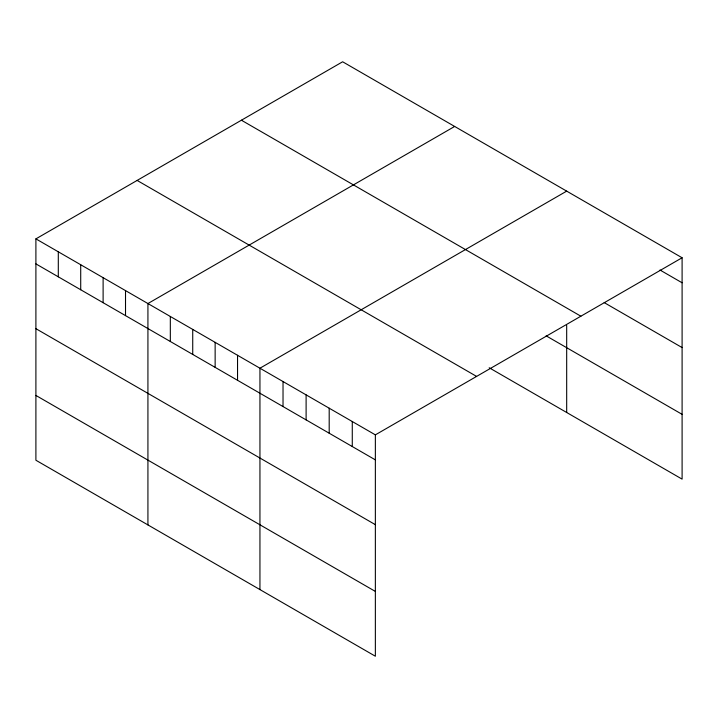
<?xml version="1.0" encoding="UTF-8"?>
<svg xmlns="http://www.w3.org/2000/svg" width="718" height="718" viewBox="0 0 718 718"><rect width="100%" height="100%" fill="white"/><g stroke="black" fill="none" stroke-linecap="round" stroke-linejoin="round"><path stroke-width="1.08" d="M35.9 238.87L375.361 434.857L375.361 656.225L35.9 460.238L35.9 238.87L342.639 61.775L682.1 257.762L682.1 479.13L489.2 367.76M454.656 126.449L147.926 303.543L147.926 524.912M566.681 191.132L259.943 368.217L259.943 589.586M375.361 434.857L682.1 257.762M659.977 270.013L682.1 282.784M604.197 302.601L682.1 347.575M241.41 120.211L580.88 316.207M546.147 335.844L682.1 414.34M137.12 180.424L476.59 376.411M35.9 263.883L375.361 459.87M35.9 328.682L375.361 524.67M35.9 395.438L375.361 591.426M566.681 325.451L566.681 412.5M352.278 421.529L352.278 446.551M329.194 408.201L329.194 433.223M306.11 394.873L306.11 419.895M283.027 381.545L283.027 406.567M237.541 355.284L237.541 380.307M215.14 342.351L215.14 367.365M192.729 329.409L192.729 354.432M170.328 316.476L170.328 341.499M125.515 290.611L125.515 315.624M103.114 277.669L103.114 302.691M80.712 264.736L80.712 289.758M58.302 251.803L58.302 276.825"/></g></svg>
